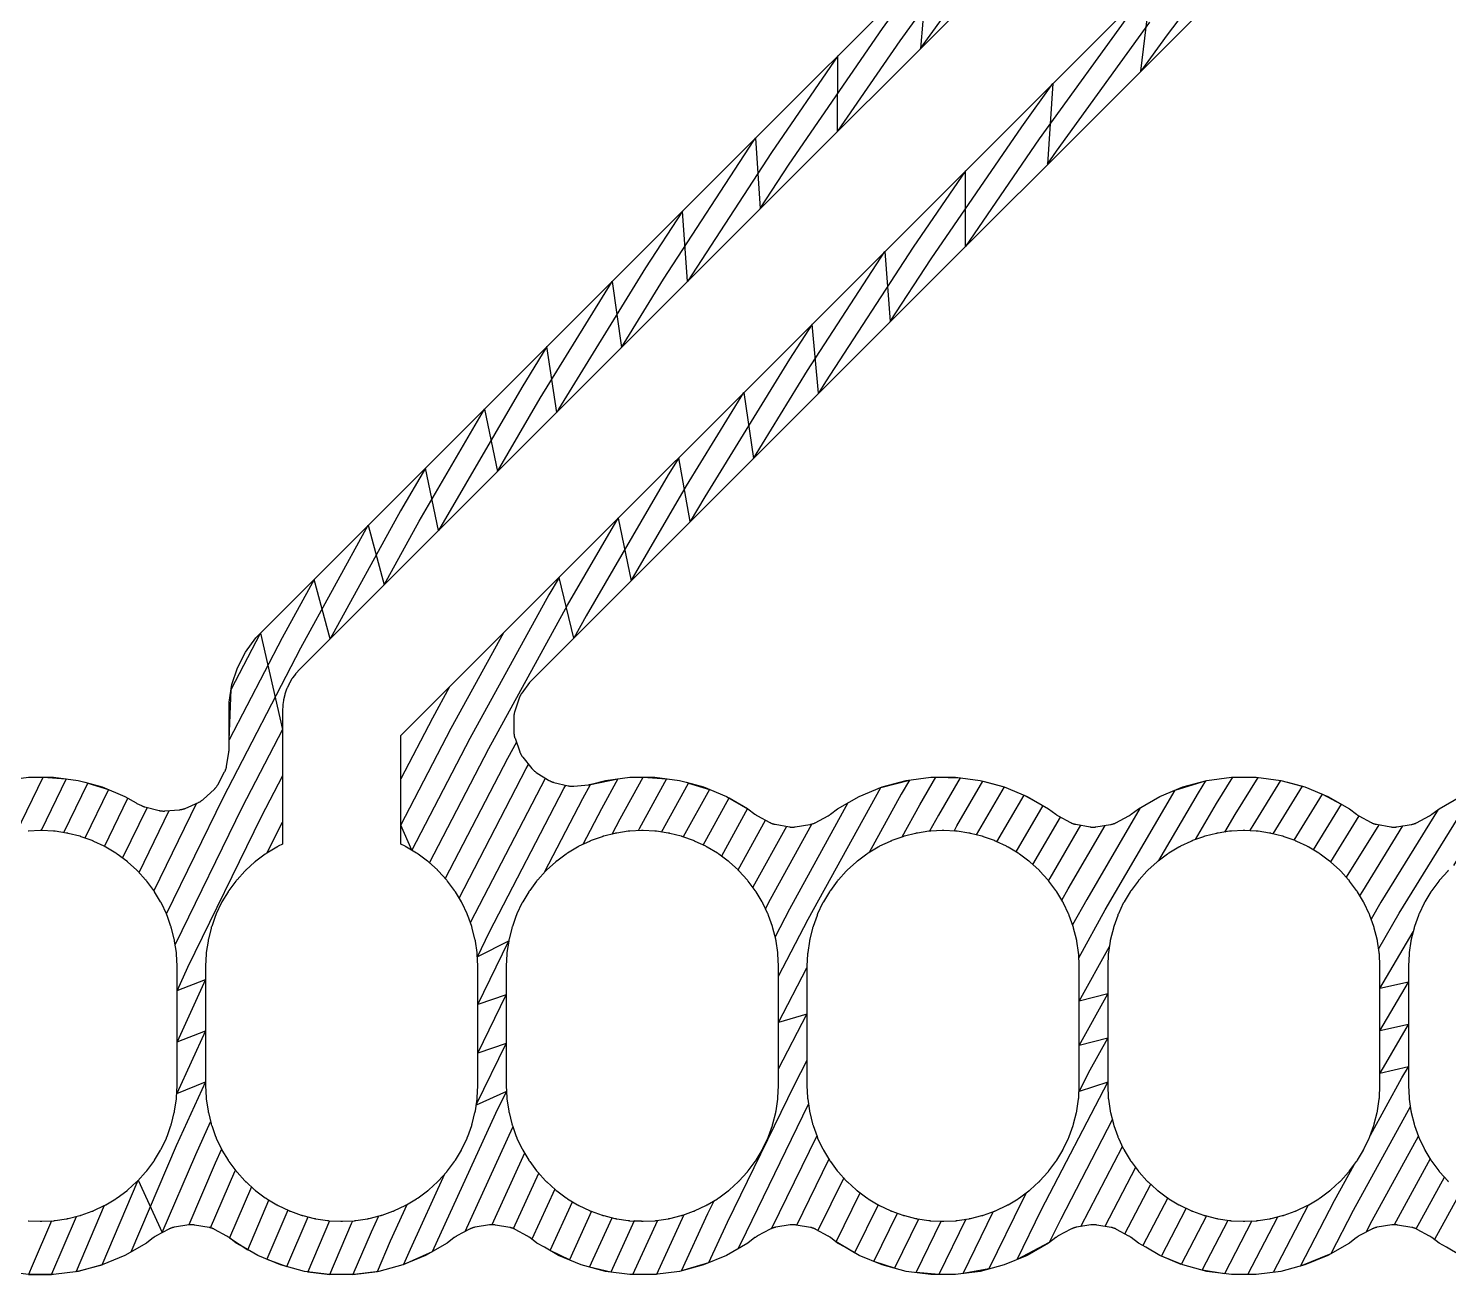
# Model space of a CAD drawing. Header units: metres. Extents: x 100 to 171, y -146 to -25.
# Drawn here: x 110.25 to 122.25, y -50.36 to -39.83 of the extents above; entities that cross this region are included whole.
import ezdxf

# ---------------------------------------------------------------- set-up
doc = ezdxf.new("R2010")
doc.units = ezdxf.units.M

msp = doc.modelspace()

# ---------------------------------------------------------------- linework, layer by layer
for points in [[(110.047, -46.187), (110.255, -46.159), (110.465, -46.159), (110.673, -46.187), (110.73, -46.202), (110.876, -46.241), (111.069, -46.321), (111.164, -46.376), (111.167, -46.378), (111.171, -46.38), (111.208, -46.398), (111.211, -46.4), (111.214, -46.402), (111.218, -46.403), (111.221, -46.404), (111.224, -46.406), (111.228, -46.407), (111.231, -46.408), (111.235, -46.409), (111.238, -46.41), (111.358, -46.44), (111.362, -46.441), (111.365, -46.442), (111.369, -46.443), (111.373, -46.443), (111.377, -46.444), (111.38, -46.444), (111.384, -46.444), (111.388, -46.445), (111.392, -46.445), (111.396, -46.445), (111.399, -46.445), (111.403, -46.445), (111.407, -46.444), (111.53, -46.434), (111.533, -46.434), (111.537, -46.433), (111.541, -46.433), (111.545, -46.432), (111.549, -46.431), (111.552, -46.43), (111.556, -46.43), (111.56, -46.428), (111.563, -46.427), (111.567, -46.426), (111.571, -46.425), (111.574, -46.423), (111.578, -46.422), (111.69, -46.372), (111.694, -46.371), (111.697, -46.369), (111.701, -46.368), (111.704, -46.366), (111.707, -46.364), (111.71, -46.362), (111.714, -46.36), (111.717, -46.357), (111.72, -46.355), (111.723, -46.353), (111.726, -46.351), (111.729, -46.348), (111.732, -46.345), (111.822, -46.262), (111.825, -46.259), (111.828, -46.257), (111.83, -46.254), (111.833, -46.251), (111.835, -46.248), (111.838, -46.245), (111.84, -46.242), (111.842, -46.239), (111.845, -46.236), (111.847, -46.233), (111.849, -46.23), (111.851, -46.226), (111.853, -46.223), (111.911, -46.115), (111.913, -46.111), (111.915, -46.108), (111.916, -46.105), (111.918, -46.101), (111.919, -46.098), (111.92, -46.094), (111.922, -46.09), (111.923, -46.087), (111.924, -46.083), (111.925, -46.079), (111.926, -46.076), (111.927, -46.072), (111.927, -46.068), (111.947, -45.947), (111.948, -45.943), (111.948, -45.94), (111.949, -45.936), (111.949, -45.933), (111.949, -45.929), (111.949, -45.926), (111.949, -45.922), (111.949, -45.525), (111.973, -45.377), (112.019, -45.235), (112.087, -45.102), (112.175, -44.981), (121.881, -35.275)], [(122.146, -35.646), (112.546, -45.246), (112.544, -45.249), (112.541, -45.252), (112.518, -45.277), (112.516, -45.28), (112.513, -45.283), (112.511, -45.286), (112.509, -45.288), (112.488, -45.316), (112.486, -45.319), (112.484, -45.322), (112.482, -45.325), (112.48, -45.328), (112.463, -45.358), (112.461, -45.361), (112.459, -45.364), (112.457, -45.367), (112.456, -45.371), (112.441, -45.402), (112.439, -45.405), (112.438, -45.409), (112.437, -45.412), (112.435, -45.415), (112.424, -45.448), (112.422, -45.451), (112.421, -45.455), (112.42, -45.458), (112.419, -45.462), (112.411, -45.495), (112.41, -45.499), (112.409, -45.502), (112.409, -45.506), (112.408, -45.51), (112.403, -45.544), (112.403, -45.547), (112.402, -45.551), (112.402, -45.555), (112.402, -45.558), (112.4, -45.593), (112.4, -45.596), (112.4, -45.6), (112.4, -46.726)], [(112.4, -46.726), (112.364, -46.742), (112.361, -46.744), (112.358, -46.746), (112.355, -46.748), (112.351, -46.749), (112.267, -46.8), (112.264, -46.802), (112.261, -46.804), (112.258, -46.806), (112.255, -46.808), (112.176, -46.867), (112.173, -46.869), (112.17, -46.871), (112.168, -46.873), (112.165, -46.876), (112.092, -46.942), (112.089, -46.944), (112.087, -46.947), (112.084, -46.949), (112.082, -46.952), (112.016, -47.025), (112.013, -47.028), (112.011, -47.03), (112.009, -47.033), (112.006, -47.036), (111.948, -47.115), (111.946, -47.118), (111.944, -47.121), (111.942, -47.124), (111.94, -47.127), (111.889, -47.211), (111.888, -47.215), (111.886, -47.218), (111.884, -47.221), (111.882, -47.224), (111.84, -47.313), (111.839, -47.317), (111.837, -47.32), (111.836, -47.323), (111.835, -47.327), (111.802, -47.419), (111.801, -47.423), (111.799, -47.426), (111.798, -47.43), (111.798, -47.433), (111.774, -47.528), (111.773, -47.532), (111.772, -47.536), (111.771, -47.539), (111.771, -47.543), (111.756, -47.64), (111.756, -47.644), (111.755, -47.647), (111.755, -47.651), (111.755, -47.655), (111.75, -47.753), (111.75, -47.756), (111.75, -47.76), (111.75, -48.76), (111.75, -48.764), (111.75, -48.767), (111.755, -48.865), (111.755, -48.869), (111.755, -48.873), (111.756, -48.876), (111.756, -48.88), (111.771, -48.977), (111.771, -48.981), (111.772, -48.984), (111.773, -48.988), (111.774, -48.992), (111.798, -49.087), (111.798, -49.09), (111.799, -49.094), (111.801, -49.097), (111.802, -49.101), (111.835, -49.193), (111.836, -49.197), (111.837, -49.2), (111.839, -49.203), (111.84, -49.207), (111.882, -49.296), (111.884, -49.299), (111.886, -49.302), (111.888, -49.305), (111.889, -49.309), (111.94, -49.393), (111.942, -49.396), (111.944, -49.399), (111.946, -49.402), (111.948, -49.405), (112.006, -49.484), (112.009, -49.487), (112.011, -49.49), (112.013, -49.492), (112.016, -49.495), (112.082, -49.568), (112.084, -49.571), (112.087, -49.573), (112.089, -49.576), (112.092, -49.578), (112.165, -49.644), (112.168, -49.647), (112.17, -49.649), (112.173, -49.651), (112.176, -49.653), (112.255, -49.712), (112.258, -49.714), (112.261, -49.716), (112.264, -49.718), (112.267, -49.72), (112.351, -49.771), (112.355, -49.772), (112.358, -49.774), (112.361, -49.776), (112.364, -49.778), (112.453, -49.819), (112.456, -49.821), (112.46, -49.822), (112.463, -49.824), (112.467, -49.825), (112.559, -49.858), (112.563, -49.859), (112.566, -49.86), (112.57, -49.862), (112.573, -49.862), (112.668, -49.886), (112.672, -49.887), (112.676, -49.888), (112.679, -49.889), (112.683, -49.889), (112.78, -49.904), (112.784, -49.904), (112.787, -49.904), (112.791, -49.905), (112.795, -49.905), (112.893, -49.91), (112.896, -49.91), (112.9, -49.91), (112.904, -49.91), (112.907, -49.91), (113.005, -49.905), (113.009, -49.905), (113.013, -49.904), (113.016, -49.904), (113.02, -49.904), (113.117, -49.889), (113.121, -49.889), (113.124, -49.888), (113.128, -49.887), (113.131, -49.886), (113.227, -49.862), (113.23, -49.862), (113.234, -49.86), (113.237, -49.859), (113.241, -49.858), (113.333, -49.825), (113.337, -49.824), (113.34, -49.822), (113.343, -49.821), (113.347, -49.819), (113.435, -49.778), (113.439, -49.776), (113.442, -49.774), (113.445, -49.772), (113.448, -49.771), (113.533, -49.72), (113.536, -49.718), (113.539, -49.716), (113.542, -49.714), (113.545, -49.712), (113.624, -49.653), (113.627, -49.651), (113.63, -49.649), (113.632, -49.647), (113.635, -49.644), (113.708, -49.578), (113.71, -49.576), (113.713, -49.573), (113.716, -49.571), (113.718, -49.568), (113.784, -49.495), (113.787, -49.492), (113.789, -49.49), (113.791, -49.487), (113.793, -49.484), (113.852, -49.405), (113.854, -49.402), (113.856, -49.399), (113.858, -49.396), (113.86, -49.393), (113.911, -49.309), (113.912, -49.305), (113.914, -49.302), (113.916, -49.299), (113.917, -49.296), (113.959, -49.207), (113.961, -49.203), (113.962, -49.2), (113.964, -49.197), (113.965, -49.193), (113.998, -49.101), (113.999, -49.097), (114, -49.094), (114.001, -49.09), (114.002, -49.087), (114.026, -48.992), (114.027, -48.988), (114.028, -48.984), (114.029, -48.981), (114.029, -48.977), (114.044, -48.88), (114.044, -48.876), (114.044, -48.873), (114.045, -48.869), (114.045, -48.865), (114.05, -48.767), (114.05, -48.764), (114.05, -48.76), (114.05, -47.76), (114.05, -47.756), (114.05, -47.753), (114.045, -47.655), (114.045, -47.651), (114.044, -47.647), (114.044, -47.644), (114.044, -47.64), (114.029, -47.543), (114.029, -47.539), (114.028, -47.536), (114.027, -47.532), (114.026, -47.528), (114.002, -47.433), (114.001, -47.43), (114, -47.426), (113.999, -47.423), (113.998, -47.419), (113.965, -47.327), (113.964, -47.323), (113.962, -47.32), (113.961, -47.317), (113.959, -47.313), (113.917, -47.224), (113.916, -47.221), (113.914, -47.218), (113.912, -47.215), (113.911, -47.211), (113.86, -47.127), (113.858, -47.124), (113.856, -47.121), (113.854, -47.118), (113.852, -47.115), (113.793, -47.036), (113.791, -47.033), (113.789, -47.03), (113.787, -47.028), (113.784, -47.025), (113.718, -46.952), (113.716, -46.949), (113.713, -46.947), (113.71, -46.944), (113.708, -46.942), (113.635, -46.876), (113.632, -46.873), (113.63, -46.871), (113.627, -46.869), (113.624, -46.867), (113.545, -46.808), (113.542, -46.806), (113.539, -46.804), (113.536, -46.802), (113.533, -46.8), (113.448, -46.749), (113.445, -46.748), (113.442, -46.746), (113.439, -46.744), (113.435, -46.742), (113.4, -46.726), (113.4, -45.807), (122.707, -36.5)], [(122.74, -37.104), (114.502, -45.342), (114.5, -45.345), (114.497, -45.348), (114.494, -45.35), (114.492, -45.353), (114.49, -45.356), (114.487, -45.359), (114.421, -45.45), (114.418, -45.453), (114.416, -45.456), (114.414, -45.459), (114.412, -45.462), (114.411, -45.466), (114.409, -45.469), (114.407, -45.472), (114.406, -45.475), (114.404, -45.479), (114.403, -45.482), (114.401, -45.485), (114.4, -45.489), (114.399, -45.492), (114.36, -45.609), (114.359, -45.613), (114.358, -45.617), (114.357, -45.62), (114.356, -45.624), (114.356, -45.628), (114.355, -45.632), (114.354, -45.635), (114.354, -45.639), (114.354, -45.643), (114.353, -45.647), (114.353, -45.651), (114.353, -45.654), (114.353, -45.658), (114.355, -45.781), (114.355, -45.785), (114.355, -45.789), (114.355, -45.793), (114.356, -45.796), (114.356, -45.8), (114.357, -45.804), (114.357, -45.808), (114.358, -45.812), (114.359, -45.815), (114.36, -45.819), (114.361, -45.823), (114.362, -45.826), (114.364, -45.83), (114.405, -45.946), (114.406, -45.949), (114.408, -45.953), (114.409, -45.956), (114.411, -45.96), (114.413, -45.963), (114.414, -45.967), (114.416, -45.97), (114.418, -45.973), (114.42, -45.976), (114.422, -45.98), (114.425, -45.983), (114.427, -45.986), (114.429, -45.989), (114.506, -46.085), (114.509, -46.088), (114.511, -46.091), (114.514, -46.094), (114.516, -46.096), (114.519, -46.099), (114.522, -46.102), (114.525, -46.104), (114.527, -46.107), (114.53, -46.109), (114.533, -46.111), (114.537, -46.114), (114.54, -46.116), (114.543, -46.118), (114.647, -46.184), (114.65, -46.186), (114.653, -46.188), (114.657, -46.19), (114.66, -46.191), (114.664, -46.193), (114.667, -46.195), (114.671, -46.196), (114.674, -46.197), (114.678, -46.199), (114.681, -46.2), (114.685, -46.201), (114.689, -46.202), (114.692, -46.203), (114.812, -46.232), (114.816, -46.232), (114.82, -46.233), (114.823, -46.234), (114.827, -46.234), (114.831, -46.235), (114.835, -46.235), (114.839, -46.235), (114.842, -46.236), (114.846, -46.236), (114.85, -46.236), (114.854, -46.236), (114.858, -46.235), (114.861, -46.235), (114.984, -46.223), (114.987, -46.223), (114.991, -46.222), (114.994, -46.222), (114.998, -46.221), (115.001, -46.22), (115.005, -46.22), (115.008, -46.219), (115.127, -46.187), (115.335, -46.159), (115.545, -46.159), (115.753, -46.187), (115.81, -46.202), (115.956, -46.241), (116.149, -46.321), (116.331, -46.426), (116.391, -46.472), (116.394, -46.475), (116.397, -46.477), (116.401, -46.479), (116.404, -46.481), (116.407, -46.483), (116.411, -46.485), (116.515, -46.541), (116.518, -46.543), (116.521, -46.545), (116.525, -46.546), (116.528, -46.548), (116.532, -46.549), (116.535, -46.551), (116.539, -46.552), (116.542, -46.553), (116.546, -46.554), (116.549, -46.555), (116.553, -46.556), (116.557, -46.557), (116.56, -46.557), (116.682, -46.578), (116.685, -46.579), (116.689, -46.58), (116.693, -46.58), (116.697, -46.58), (116.701, -46.58), (116.704, -46.581), (116.708, -46.581), (116.712, -46.581), (116.716, -46.58), (116.72, -46.58), (116.723, -46.58), (116.727, -46.579), (116.731, -46.579), (116.853, -46.559), (116.856, -46.559), (116.86, -46.558), (116.864, -46.557), (116.868, -46.556), (116.871, -46.555), (116.875, -46.554), (116.878, -46.553), (116.882, -46.551), (116.886, -46.55), (116.889, -46.549), (116.893, -46.547), (116.896, -46.545), (116.899, -46.544), (117.008, -46.486), (117.011, -46.484), (117.014, -46.482), (117.017, -46.48), (117.02, -46.479), (117.023, -46.477), (117.026, -46.474), (117.029, -46.472), (117.089, -46.426), (117.271, -46.321), (117.464, -46.241), (117.667, -46.187), (117.875, -46.159), (118.085, -46.159), (118.293, -46.187), (118.35, -46.202), (118.496, -46.241), (118.689, -46.321), (118.871, -46.426), (118.931, -46.472), (118.934, -46.475), (118.937, -46.477), (118.941, -46.479), (118.944, -46.481), (118.947, -46.483), (118.951, -46.485), (119.055, -46.541), (119.058, -46.543), (119.061, -46.545), (119.065, -46.546), (119.068, -46.548), (119.072, -46.549), (119.075, -46.551), (119.079, -46.552), (119.082, -46.553), (119.086, -46.554), (119.089, -46.555), (119.093, -46.556), (119.097, -46.557), (119.1, -46.557), (119.222, -46.578), (119.225, -46.579), (119.229, -46.58), (119.233, -46.58), (119.237, -46.58), (119.241, -46.58), (119.244, -46.581), (119.248, -46.581), (119.252, -46.581), (119.256, -46.58), (119.26, -46.58), (119.263, -46.58), (119.267, -46.579), (119.271, -46.579), (119.393, -46.559), (119.396, -46.559), (119.4, -46.558), (119.404, -46.557), (119.408, -46.556), (119.411, -46.555), (119.415, -46.554), (119.418, -46.553), (119.422, -46.551), (119.426, -46.55), (119.429, -46.549), (119.433, -46.547), (119.436, -46.545), (119.439, -46.544), (119.548, -46.486), (119.551, -46.484), (119.554, -46.482), (119.557, -46.48), (119.56, -46.479), (119.563, -46.477), (119.566, -46.474), (119.569, -46.472), (119.629, -46.426), (119.811, -46.321), (120.004, -46.241), (120.207, -46.187), (120.415, -46.159), (120.625, -46.159), (120.833, -46.187), (120.89, -46.202), (121.036, -46.241), (121.229, -46.321), (121.411, -46.426), (121.471, -46.472), (121.474, -46.475), (121.477, -46.477), (121.481, -46.479), (121.484, -46.481), (121.487, -46.483), (121.491, -46.485), (121.595, -46.541), (121.598, -46.543), (121.601, -46.545), (121.605, -46.546), (121.608, -46.548), (121.612, -46.549), (121.615, -46.551), (121.619, -46.552), (121.622, -46.553), (121.626, -46.554), (121.629, -46.555), (121.633, -46.556), (121.637, -46.557), (121.64, -46.557), (121.762, -46.578), (121.765, -46.579), (121.769, -46.58), (121.773, -46.58), (121.777, -46.58), (121.781, -46.58), (121.784, -46.581), (121.788, -46.581), (121.792, -46.581), (121.796, -46.58), (121.8, -46.58), (121.803, -46.58), (121.807, -46.579), (121.811, -46.579), (121.933, -46.559), (121.936, -46.559), (121.94, -46.558), (121.944, -46.557), (121.948, -46.556), (121.951, -46.555), (121.955, -46.554), (121.958, -46.553), (121.962, -46.551), (121.966, -46.55), (121.969, -46.549), (121.973, -46.547), (121.976, -46.545), (121.979, -46.544), (122.088, -46.486), (122.091, -46.484), (122.094, -46.482), (122.097, -46.48), (122.1, -46.479), (122.103, -46.477), (122.106, -46.474), (122.109, -46.472), (122.169, -46.426), (122.351, -46.321)], [(118.425, -38.817), (117.614, -39.939), (117.089, -40.703), (117.091, -40.065), (116.531, -40.881), (115.822, -41.971), (115.779, -41.377), (115.467, -41.857), (114.731, -43.051), (114.716, -43.077), (114.634, -42.522), (114.422, -42.866), (113.717, -44.076), (113.608, -43.548), (113.398, -43.908), (112.802, -44.99), (112.668, -44.488), (112.396, -44.982), (111.949, -45.842), (111.966, -45.419), (112.214, -44.942), (112.4, -45.756), (112.059, -46.413), (111.493, -47.572)], [(120.683, -38.822), (119.871, -39.889), (119.65, -40.194), (119.736, -39.471)], [(111.419, -47.313), (111.898, -46.332), (112.554, -45.067), (113.125, -44.031), (113.259, -44.533), (113.555, -43.997), (114.107, -43.049), (114.216, -43.576), (114.576, -42.958), (115.185, -41.971), (115.264, -42.529), (115.619, -41.953), (116.381, -40.781), (116.395, -40.761), (116.436, -41.356), (116.681, -40.981), (117.467, -39.835), (117.847, -39.308), (117.789, -40.003), (118.57, -38.924)], [(119.582, -39.674), (118.791, -40.768), (118.168, -41.676), (118.169, -41.038), (117.728, -41.681), (116.987, -42.82), (116.928, -42.916), (116.875, -42.332), (116.683, -42.627), (115.966, -43.791), (115.844, -44), (115.747, -43.46), (115.657, -43.606), (114.964, -44.795), (114.86, -44.984), (114.737, -44.471), (114.651, -44.618), (113.983, -45.831), (113.493, -46.776), (113.4, -46.564), (113.824, -45.746), (114.269, -44.938), (113.812, -45.395), (113.666, -45.661), (113.4, -46.173)], [(113.641, -46.881), (114.142, -45.916), (114.808, -44.706), (115.236, -43.971), (115.345, -44.499), (115.812, -43.699), (116.298, -42.91), (116.377, -43.467), (116.835, -42.723), (117.489, -41.718), (117.533, -42.311), (117.878, -41.781), (118.644, -40.665), (118.907, -40.3), (118.863, -40.981), (118.938, -40.872), (119.726, -39.782)], [(114.376, -45.864), (114.301, -46.001), (113.775, -47.014)], [(113.892, -47.18), (114.459, -46.086), (114.479, -46.051)], [(110.151, -46.63), (110.38, -46.159), (110.574, -46.174), (110.361, -46.61)], [(112.4, -46.147), (112.22, -46.494), (111.599, -47.766), (111.51, -47.96), (111.75, -47.869), (111.51, -48.393), (111.75, -48.301), (111.507, -48.832), (111.75, -48.733), (111.503, -49.272), (111.118, -50.17)], [(114.62, -46.167), (114.618, -46.17), (113.988, -47.384), (113.987, -47.387)], [(114.613, -46.962), (114.936, -46.34), (115.002, -46.22), (115.233, -46.173), (115.094, -46.425), (114.938, -46.727)], [(115.186, -46.639), (115.253, -46.51), (115.446, -46.159), (115.644, -46.173), (115.412, -46.595), (115.403, -46.612)], [(117.634, -46.664), (117.783, -46.392), (117.919, -46.159), (118.124, -46.165), (117.94, -46.481), (117.866, -46.616)], [(120.112, -46.686), (120.289, -46.382), (120.426, -46.159), (120.637, -46.161), (120.443, -46.475), (120.357, -46.623)], [(110.553, -46.627), (110.757, -46.209), (110.93, -46.264), (110.731, -46.673)], [(113.769, -49.512), (113.478, -50.148), (113.423, -50.276), (113.668, -50.165), (114.202, -48.998), (114.292, -48.813), (114.036, -48.928), (114.04, -48.921), (114.29, -48.408), (114.05, -48.489), (114.29, -47.997), (114.05, -48.079), (114.31, -47.546), (114.31, -47.545), (114.046, -47.676), (114.149, -47.465), (114.777, -46.255), (114.793, -46.227)], [(115.602, -46.623), (115.83, -46.208), (116.006, -46.262), (115.785, -46.663)], [(116.59, -47.841), (116.841, -47.358), (117.453, -46.246), (117.697, -46.183), (117.627, -46.303), (117.356, -46.794)], [(118.072, -46.614), (118.097, -46.57), (118.316, -46.193), (118.496, -46.241), (118.26, -46.646)], [(119.126, -47.685), (119.349, -47.279), (119.939, -46.268), (120.196, -46.19), (120.135, -46.29), (119.8, -46.864)], [(120.571, -46.612), (120.598, -46.567), (120.832, -46.187), (121.014, -46.235), (120.766, -46.637)], [(121.659, -47.607), (121.833, -47.308), (122.462, -46.287), (122.472, -46.271), (122.74, -46.189), (122.614, -46.383), (122.292, -46.906)], [(110.897, -46.743), (111.095, -46.336)], [(111.257, -46.415), (111.049, -46.841)], [(111.675, -46.379), (111.314, -47.118)], [(115.953, -46.732), (116.172, -46.334), (116.327, -46.424), (116.107, -46.825)], [(117.176, -46.376), (116.682, -47.273), (116.561, -47.507)], [(118.435, -46.704), (118.664, -46.311), (118.822, -46.398), (118.594, -46.789)], [(119.643, -46.418), (119.193, -47.191), (119.074, -47.407)], [(120.944, -46.692), (121.184, -46.303), (121.343, -46.387), (121.106, -46.772)], [(111.189, -46.964), (111.444, -46.441)], [(112.272, -46.797), (112.381, -46.575), (112.4, -46.538)], [(116.248, -46.942), (116.479, -46.522)], [(118.739, -46.897), (118.972, -46.497)], [(121.254, -46.875), (121.493, -46.486)], [(122.16, -46.433), (121.678, -47.215), (121.596, -47.357)], [(110.353, -49.91), (110.356, -49.91), (110.36, -49.91), (110.364, -49.91), (110.367, -49.91), (110.465, -49.905), (110.469, -49.905), (110.473, -49.904), (110.476, -49.904), (110.48, -49.904), (110.577, -49.889), (110.581, -49.889), (110.584, -49.888), (110.588, -49.887), (110.591, -49.886), (110.687, -49.862), (110.69, -49.862), (110.694, -49.86), (110.697, -49.859), (110.701, -49.858), (110.793, -49.825), (110.797, -49.824), (110.8, -49.822), (110.803, -49.821), (110.807, -49.819), (110.895, -49.778), (110.899, -49.776), (110.902, -49.774), (110.905, -49.772), (110.908, -49.771), (110.993, -49.72), (110.996, -49.718), (110.999, -49.716), (111.002, -49.714), (111.005, -49.712), (111.084, -49.653), (111.087, -49.651), (111.09, -49.649), (111.092, -49.647), (111.095, -49.644), (111.168, -49.578), (111.17, -49.576), (111.173, -49.573), (111.176, -49.571), (111.178, -49.568), (111.244, -49.495), (111.247, -49.492), (111.249, -49.49), (111.251, -49.487), (111.253, -49.484), (111.312, -49.405), (111.314, -49.402), (111.316, -49.399), (111.318, -49.396), (111.32, -49.393), (111.371, -49.309), (111.372, -49.305), (111.374, -49.302), (111.376, -49.299), (111.377, -49.296), (111.419, -49.207), (111.421, -49.203), (111.422, -49.2), (111.424, -49.197), (111.425, -49.193), (111.458, -49.101), (111.459, -49.097), (111.46, -49.094), (111.461, -49.09), (111.462, -49.087), (111.486, -48.992), (111.487, -48.988), (111.488, -48.984), (111.489, -48.981), (111.489, -48.977), (111.504, -48.88), (111.504, -48.876), (111.504, -48.873), (111.505, -48.869), (111.505, -48.865), (111.51, -48.767), (111.51, -48.764), (111.51, -48.76), (111.51, -47.76), (111.51, -47.756), (111.51, -47.753), (111.505, -47.655), (111.505, -47.651), (111.504, -47.647), (111.504, -47.644), (111.504, -47.64), (111.489, -47.543), (111.489, -47.539), (111.488, -47.536), (111.487, -47.532), (111.486, -47.528), (111.462, -47.433), (111.461, -47.43), (111.46, -47.426), (111.459, -47.423), (111.458, -47.419), (111.425, -47.327), (111.424, -47.323), (111.422, -47.32), (111.421, -47.317), (111.419, -47.313), (111.377, -47.224), (111.376, -47.221), (111.374, -47.218), (111.372, -47.215), (111.371, -47.211), (111.32, -47.127), (111.318, -47.124), (111.316, -47.121), (111.314, -47.118), (111.312, -47.115), (111.253, -47.036), (111.251, -47.033), (111.249, -47.03), (111.247, -47.028), (111.244, -47.025), (111.178, -46.952), (111.176, -46.949), (111.173, -46.947), (111.17, -46.944), (111.168, -46.942), (111.095, -46.876), (111.092, -46.873), (111.09, -46.871), (111.087, -46.869), (111.084, -46.867), (111.005, -46.808), (111.002, -46.806), (110.999, -46.804), (110.996, -46.802), (110.993, -46.8), (110.908, -46.749), (110.905, -46.748), (110.902, -46.746), (110.899, -46.744), (110.895, -46.742), (110.807, -46.701), (110.803, -46.699), (110.8, -46.698), (110.797, -46.696), (110.793, -46.695), (110.701, -46.662), (110.697, -46.661), (110.694, -46.66), (110.69, -46.658), (110.687, -46.658), (110.591, -46.634), (110.588, -46.633), (110.584, -46.632), (110.581, -46.631), (110.577, -46.631), (110.48, -46.616), (110.476, -46.616), (110.473, -46.616), (110.469, -46.615), (110.465, -46.615), (110.367, -46.61), (110.364, -46.61), (110.36, -46.61), (110.356, -46.61), (110.353, -46.61), (110.255, -46.615), (110.251, -46.615)], [(115.433, -49.91), (115.436, -49.91), (115.44, -49.91), (115.444, -49.91), (115.447, -49.91), (115.545, -49.905), (115.549, -49.905), (115.553, -49.904), (115.556, -49.904), (115.56, -49.904), (115.657, -49.889), (115.661, -49.889), (115.664, -49.888), (115.668, -49.887), (115.671, -49.886), (115.767, -49.862), (115.77, -49.862), (115.774, -49.86), (115.777, -49.859), (115.781, -49.858), (115.873, -49.825), (115.877, -49.824), (115.88, -49.822), (115.883, -49.821), (115.887, -49.819), (115.975, -49.778), (115.979, -49.776), (115.982, -49.774), (115.985, -49.772), (115.988, -49.771), (116.073, -49.72), (116.076, -49.718), (116.079, -49.716), (116.082, -49.714), (116.085, -49.712), (116.164, -49.653), (116.167, -49.651), (116.17, -49.649), (116.172, -49.647), (116.175, -49.644), (116.248, -49.578), (116.25, -49.576), (116.253, -49.573), (116.256, -49.571), (116.258, -49.568), (116.324, -49.495), (116.327, -49.492), (116.329, -49.49), (116.331, -49.487), (116.333, -49.484), (116.392, -49.405), (116.394, -49.402), (116.396, -49.399), (116.398, -49.396), (116.4, -49.393), (116.451, -49.309), (116.452, -49.305), (116.454, -49.302), (116.456, -49.299), (116.457, -49.296), (116.499, -49.207), (116.501, -49.203), (116.502, -49.2), (116.504, -49.197), (116.505, -49.193), (116.538, -49.101), (116.539, -49.097), (116.54, -49.094), (116.541, -49.09), (116.542, -49.087), (116.566, -48.992), (116.567, -48.988), (116.568, -48.984), (116.569, -48.981), (116.569, -48.977), (116.584, -48.88), (116.584, -48.876), (116.584, -48.873), (116.585, -48.869), (116.585, -48.865), (116.59, -48.767), (116.59, -48.764), (116.59, -48.76), (116.59, -47.76), (116.59, -47.756), (116.59, -47.753), (116.585, -47.655), (116.585, -47.651), (116.584, -47.647), (116.584, -47.644), (116.584, -47.64), (116.569, -47.543), (116.569, -47.539), (116.568, -47.536), (116.567, -47.532), (116.566, -47.528), (116.542, -47.433), (116.541, -47.43), (116.54, -47.426), (116.539, -47.423), (116.538, -47.419), (116.505, -47.327), (116.504, -47.323), (116.502, -47.32), (116.501, -47.317), (116.499, -47.313), (116.457, -47.224), (116.456, -47.221), (116.454, -47.218), (116.452, -47.215), (116.451, -47.211), (116.4, -47.127), (116.398, -47.124), (116.396, -47.121), (116.394, -47.118), (116.392, -47.115), (116.333, -47.036), (116.331, -47.033), (116.329, -47.03), (116.327, -47.028), (116.324, -47.025), (116.258, -46.952), (116.256, -46.949), (116.253, -46.947), (116.25, -46.944), (116.248, -46.942), (116.175, -46.876), (116.172, -46.873), (116.17, -46.871), (116.167, -46.869), (116.164, -46.867), (116.085, -46.808), (116.082, -46.806), (116.079, -46.804), (116.076, -46.802), (116.073, -46.8), (115.988, -46.749), (115.985, -46.748), (115.982, -46.746), (115.979, -46.744), (115.975, -46.742), (115.887, -46.701), (115.883, -46.699), (115.88, -46.698), (115.877, -46.696), (115.873, -46.695), (115.781, -46.662), (115.777, -46.661), (115.774, -46.66), (115.77, -46.658), (115.767, -46.658), (115.671, -46.634), (115.668, -46.633), (115.664, -46.632), (115.661, -46.631), (115.657, -46.631), (115.56, -46.616), (115.556, -46.616), (115.553, -46.616), (115.549, -46.615), (115.545, -46.615), (115.447, -46.61), (115.444, -46.61), (115.44, -46.61), (115.436, -46.61), (115.433, -46.61), (115.335, -46.615), (115.331, -46.615), (115.327, -46.616), (115.324, -46.616), (115.32, -46.616), (115.223, -46.631), (115.219, -46.631), (115.216, -46.632), (115.212, -46.633), (115.208, -46.634), (115.113, -46.658), (115.11, -46.658), (115.106, -46.66), (115.103, -46.661), (115.099, -46.662), (115.007, -46.695), (115.003, -46.696), (115, -46.698), (114.996, -46.699), (114.993, -46.701), (114.904, -46.742), (114.901, -46.744), (114.898, -46.746), (114.895, -46.748), (114.891, -46.749), (114.807, -46.8), (114.804, -46.802), (114.801, -46.804), (114.798, -46.806), (114.795, -46.808), (114.716, -46.867), (114.713, -46.869), (114.71, -46.871), (114.708, -46.873), (114.705, -46.876), (114.632, -46.942), (114.629, -46.944), (114.627, -46.947), (114.624, -46.949), (114.622, -46.952), (114.556, -47.025), (114.553, -47.028), (114.551, -47.03), (114.549, -47.033), (114.546, -47.036), (114.488, -47.115), (114.486, -47.118), (114.484, -47.121), (114.482, -47.124), (114.48, -47.127), (114.429, -47.211), (114.428, -47.215), (114.426, -47.218), (114.424, -47.221), (114.422, -47.224), (114.38, -47.313), (114.379, -47.317), (114.377, -47.32), (114.376, -47.323), (114.375, -47.327), (114.342, -47.419), (114.341, -47.423), (114.339, -47.426), (114.338, -47.43), (114.338, -47.433), (114.314, -47.528), (114.313, -47.532), (114.312, -47.536), (114.311, -47.539), (114.311, -47.543), (114.296, -47.64), (114.296, -47.644), (114.295, -47.647), (114.295, -47.651), (114.295, -47.655), (114.29, -47.753), (114.29, -47.756), (114.29, -47.76), (114.29, -48.76), (114.29, -48.764), (114.29, -48.767), (114.295, -48.865), (114.295, -48.869), (114.295, -48.873), (114.296, -48.876), (114.296, -48.88), (114.311, -48.977), (114.311, -48.981), (114.312, -48.984), (114.313, -48.988), (114.314, -48.992), (114.338, -49.087), (114.338, -49.09), (114.339, -49.094), (114.341, -49.097), (114.342, -49.101), (114.375, -49.193), (114.376, -49.197), (114.377, -49.2), (114.379, -49.203), (114.38, -49.207), (114.422, -49.296), (114.424, -49.299), (114.426, -49.302), (114.428, -49.305), (114.429, -49.309), (114.48, -49.393), (114.482, -49.396), (114.484, -49.399), (114.486, -49.402), (114.488, -49.405), (114.546, -49.484), (114.549, -49.487), (114.551, -49.49), (114.553, -49.492), (114.556, -49.495), (114.622, -49.568), (114.624, -49.571), (114.627, -49.573), (114.629, -49.576), (114.632, -49.578), (114.705, -49.644), (114.708, -49.647), (114.71, -49.649), (114.713, -49.651), (114.716, -49.653), (114.795, -49.712), (114.798, -49.714), (114.801, -49.716), (114.804, -49.718), (114.807, -49.72), (114.891, -49.771), (114.895, -49.772), (114.898, -49.774), (114.901, -49.776), (114.904, -49.778), (114.993, -49.819), (114.996, -49.821), (115, -49.822), (115.003, -49.824), (115.007, -49.825), (115.099, -49.858), (115.103, -49.859), (115.106, -49.86), (115.11, -49.862), (115.113, -49.862), (115.208, -49.886), (115.212, -49.887), (115.216, -49.888), (115.219, -49.889), (115.223, -49.889), (115.32, -49.904), (115.324, -49.904), (115.327, -49.904), (115.331, -49.905), (115.335, -49.905), (115.433, -49.91), (115.37, -49.907), (115.172, -50.339), (114.993, -50.297), (115.184, -49.88)], [(116.656, -46.574), (116.373, -47.089)], [(116.48, -47.272), (116.523, -47.189), (116.872, -46.555)], [(118.171, -49.893), (117.943, -50.361), (117.751, -50.344), (117.963, -49.909), (117.973, -49.91), (117.976, -49.91), (117.98, -49.91), (117.984, -49.91), (117.987, -49.91), (118.085, -49.905), (118.089, -49.905), (118.093, -49.904), (118.096, -49.904), (118.1, -49.904), (118.197, -49.889), (118.201, -49.889), (118.204, -49.888), (118.208, -49.887), (118.211, -49.886), (118.307, -49.862), (118.31, -49.862), (118.314, -49.86), (118.317, -49.859), (118.321, -49.858), (118.413, -49.825), (118.417, -49.824), (118.42, -49.822), (118.423, -49.821), (118.427, -49.819), (118.515, -49.778), (118.519, -49.776), (118.522, -49.774), (118.525, -49.772), (118.528, -49.771), (118.613, -49.72), (118.616, -49.718), (118.619, -49.716), (118.622, -49.714), (118.625, -49.712), (118.704, -49.653), (118.707, -49.651), (118.71, -49.649), (118.712, -49.647), (118.715, -49.644), (118.788, -49.578), (118.79, -49.576), (118.793, -49.573), (118.796, -49.571), (118.798, -49.568), (118.864, -49.495), (118.867, -49.492), (118.869, -49.49), (118.871, -49.487), (118.873, -49.484), (118.932, -49.405), (118.934, -49.402), (118.936, -49.399), (118.938, -49.396), (118.94, -49.393), (118.991, -49.309), (118.992, -49.305), (118.994, -49.302), (118.996, -49.299), (118.997, -49.296), (119.039, -49.207), (119.041, -49.203), (119.042, -49.2), (119.044, -49.197), (119.045, -49.193), (119.078, -49.101), (119.079, -49.097), (119.08, -49.094), (119.081, -49.09), (119.082, -49.087), (119.106, -48.992), (119.107, -48.988), (119.108, -48.984), (119.109, -48.981), (119.109, -48.977), (119.124, -48.88), (119.124, -48.876), (119.124, -48.873), (119.125, -48.869), (119.125, -48.865), (119.13, -48.767), (119.13, -48.764), (119.13, -48.76), (119.13, -47.76), (119.13, -47.756), (119.13, -47.753), (119.125, -47.655), (119.125, -47.651), (119.124, -47.647), (119.124, -47.644), (119.124, -47.64), (119.109, -47.543), (119.109, -47.539), (119.108, -47.536), (119.107, -47.532), (119.106, -47.528), (119.082, -47.433), (119.081, -47.43), (119.08, -47.426), (119.079, -47.423), (119.078, -47.419), (119.045, -47.327), (119.044, -47.323), (119.042, -47.32), (119.041, -47.317), (119.039, -47.313), (118.997, -47.224), (118.996, -47.221), (118.994, -47.218), (118.992, -47.215), (118.991, -47.211), (118.94, -47.127), (118.938, -47.124), (118.936, -47.121), (118.934, -47.118), (118.932, -47.115), (118.873, -47.036), (118.871, -47.033), (118.869, -47.03), (118.867, -47.028), (118.864, -47.025), (118.798, -46.952), (118.796, -46.949), (118.793, -46.947), (118.79, -46.944), (118.788, -46.942), (118.715, -46.876), (118.712, -46.873), (118.71, -46.871), (118.707, -46.869), (118.704, -46.867), (118.625, -46.808), (118.622, -46.806), (118.619, -46.804), (118.616, -46.802), (118.613, -46.8), (118.528, -46.749), (118.525, -46.748), (118.522, -46.746), (118.519, -46.744), (118.515, -46.742), (118.427, -46.701), (118.423, -46.699), (118.42, -46.698), (118.417, -46.696), (118.413, -46.695), (118.321, -46.662), (118.317, -46.661), (118.314, -46.66), (118.31, -46.658), (118.307, -46.658), (118.211, -46.634), (118.208, -46.633), (118.204, -46.632), (118.201, -46.631), (118.197, -46.631), (118.1, -46.616), (118.096, -46.616), (118.093, -46.616), (118.089, -46.615), (118.085, -46.615), (117.987, -46.61), (117.984, -46.61), (117.98, -46.61), (117.976, -46.61), (117.973, -46.61), (117.875, -46.615), (117.871, -46.615), (117.867, -46.616), (117.864, -46.616), (117.86, -46.616), (117.763, -46.631), (117.759, -46.631), (117.756, -46.632), (117.752, -46.633), (117.748, -46.634), (117.653, -46.658), (117.65, -46.658), (117.646, -46.66), (117.643, -46.661), (117.639, -46.662), (117.547, -46.695), (117.543, -46.696), (117.54, -46.698), (117.536, -46.699), (117.533, -46.701), (117.444, -46.742), (117.441, -46.744), (117.438, -46.746), (117.435, -46.748), (117.431, -46.749), (117.347, -46.8), (117.344, -46.802), (117.341, -46.804), (117.338, -46.806), (117.335, -46.808), (117.256, -46.867), (117.253, -46.869), (117.25, -46.871), (117.248, -46.873), (117.245, -46.876), (117.172, -46.942), (117.169, -46.944), (117.167, -46.947), (117.164, -46.949), (117.162, -46.952), (117.096, -47.025), (117.093, -47.028), (117.091, -47.03), (117.089, -47.033), (117.086, -47.036), (117.028, -47.115), (117.026, -47.118), (117.024, -47.121), (117.022, -47.124), (117.02, -47.127), (116.969, -47.211), (116.968, -47.215), (116.966, -47.218), (116.964, -47.221), (116.962, -47.224), (116.92, -47.313), (116.919, -47.317), (116.917, -47.32), (116.916, -47.323), (116.915, -47.327), (116.882, -47.419), (116.881, -47.423), (116.879, -47.426), (116.878, -47.43), (116.878, -47.433), (116.854, -47.528), (116.853, -47.532), (116.852, -47.536), (116.851, -47.539), (116.851, -47.543), (116.836, -47.64), (116.836, -47.644), (116.835, -47.647), (116.835, -47.651), (116.835, -47.655), (116.83, -47.753), (116.83, -47.756), (116.83, -47.76), (116.83, -48.76), (116.83, -48.764), (116.83, -48.767), (116.835, -48.865), (116.835, -48.869), (116.835, -48.873), (116.836, -48.876), (116.836, -48.88), (116.851, -48.977), (116.851, -48.981), (116.852, -48.984), (116.853, -48.988), (116.854, -48.992), (116.878, -49.087), (116.878, -49.09), (116.879, -49.094), (116.881, -49.097), (116.882, -49.101), (116.915, -49.193), (116.916, -49.197), (116.917, -49.2), (116.919, -49.203), (116.92, -49.207), (116.962, -49.296), (116.964, -49.299), (116.966, -49.302), (116.968, -49.305), (116.969, -49.309), (117.02, -49.393), (117.022, -49.396), (117.024, -49.399), (117.026, -49.402), (117.028, -49.405), (117.086, -49.484), (117.089, -49.487), (117.091, -49.49), (117.093, -49.492), (117.096, -49.495), (117.162, -49.568), (117.164, -49.571), (117.167, -49.573), (117.169, -49.576), (117.172, -49.578), (117.245, -49.644), (117.248, -49.647), (117.25, -49.649), (117.253, -49.651), (117.256, -49.653), (117.335, -49.712), (117.338, -49.714), (117.341, -49.716), (117.344, -49.718), (117.347, -49.72), (117.431, -49.771), (117.435, -49.772), (117.438, -49.774), (117.441, -49.776), (117.444, -49.778), (117.533, -49.819), (117.536, -49.821), (117.54, -49.822), (117.543, -49.824), (117.547, -49.825), (117.639, -49.858), (117.643, -49.859), (117.646, -49.86), (117.65, -49.862), (117.653, -49.862), (117.748, -49.886), (117.752, -49.887), (117.756, -49.888), (117.759, -49.889), (117.763, -49.889), (117.86, -49.904), (117.864, -49.904), (117.867, -49.904), (117.871, -49.905), (117.875, -49.905), (117.973, -49.91)], [(119.141, -46.564), (118.88, -47.013), (118.87, -47.031)], [(118.983, -47.199), (119.036, -47.102), (119.348, -46.566)], [(120.513, -49.91), (120.516, -49.91), (120.52, -49.91), (120.524, -49.91), (120.527, -49.91), (120.625, -49.905), (120.629, -49.905), (120.633, -49.904), (120.636, -49.904), (120.64, -49.904), (120.737, -49.889), (120.741, -49.889), (120.744, -49.888), (120.748, -49.887), (120.751, -49.886), (120.847, -49.862), (120.85, -49.862), (120.854, -49.86), (120.857, -49.859), (120.861, -49.858), (120.953, -49.825), (120.957, -49.824), (120.96, -49.822), (120.963, -49.821), (120.967, -49.819), (121.055, -49.778), (121.059, -49.776), (121.062, -49.774), (121.065, -49.772), (121.068, -49.771), (121.153, -49.72), (121.156, -49.718), (121.159, -49.716), (121.162, -49.714), (121.165, -49.712), (121.244, -49.653), (121.247, -49.651), (121.25, -49.649), (121.252, -49.647), (121.255, -49.644), (121.328, -49.578), (121.33, -49.576), (121.333, -49.573), (121.336, -49.571), (121.338, -49.568), (121.404, -49.495), (121.407, -49.492), (121.409, -49.49), (121.411, -49.487), (121.413, -49.484), (121.472, -49.405), (121.474, -49.402), (121.476, -49.399), (121.478, -49.396), (121.48, -49.393), (121.531, -49.309), (121.532, -49.305), (121.534, -49.302), (121.536, -49.299), (121.537, -49.296), (121.579, -49.207), (121.581, -49.203), (121.582, -49.2), (121.584, -49.197), (121.585, -49.193), (121.618, -49.101), (121.619, -49.097), (121.62, -49.094), (121.621, -49.09), (121.622, -49.087), (121.646, -48.992), (121.647, -48.988), (121.648, -48.984), (121.649, -48.981), (121.649, -48.977), (121.664, -48.88), (121.664, -48.876), (121.664, -48.873), (121.665, -48.869), (121.665, -48.865), (121.67, -48.767), (121.67, -48.764), (121.67, -48.76), (121.67, -47.76), (121.67, -47.756), (121.67, -47.753), (121.665, -47.655), (121.665, -47.651), (121.664, -47.647), (121.664, -47.644), (121.664, -47.64), (121.649, -47.543), (121.649, -47.539), (121.648, -47.536), (121.647, -47.532), (121.646, -47.528), (121.622, -47.433), (121.621, -47.43), (121.62, -47.426), (121.619, -47.423), (121.618, -47.419), (121.585, -47.327), (121.584, -47.323), (121.582, -47.32), (121.581, -47.317), (121.579, -47.313), (121.537, -47.224), (121.536, -47.221), (121.534, -47.218), (121.532, -47.215), (121.531, -47.211), (121.48, -47.127), (121.478, -47.124), (121.476, -47.121), (121.474, -47.118), (121.472, -47.115), (121.413, -47.036), (121.411, -47.033), (121.409, -47.03), (121.407, -47.028), (121.404, -47.025), (121.338, -46.952), (121.336, -46.949), (121.333, -46.947), (121.33, -46.944), (121.328, -46.942), (121.255, -46.876), (121.252, -46.873), (121.25, -46.871), (121.247, -46.869), (121.244, -46.867), (121.165, -46.808), (121.162, -46.806), (121.159, -46.804), (121.156, -46.802), (121.153, -46.8), (121.068, -46.749), (121.065, -46.748), (121.062, -46.746), (121.059, -46.744), (121.055, -46.742), (120.967, -46.701), (120.963, -46.699), (120.96, -46.698), (120.957, -46.696), (120.953, -46.695), (120.861, -46.662), (120.857, -46.661), (120.854, -46.66), (120.85, -46.658), (120.847, -46.658), (120.751, -46.634), (120.748, -46.633), (120.744, -46.632), (120.741, -46.631), (120.737, -46.631), (120.64, -46.616), (120.636, -46.616), (120.633, -46.616), (120.629, -46.615), (120.625, -46.615), (120.527, -46.61), (120.524, -46.61), (120.52, -46.61), (120.516, -46.61), (120.513, -46.61), (120.415, -46.615), (120.411, -46.615), (120.407, -46.616), (120.404, -46.616), (120.4, -46.616), (120.303, -46.631), (120.299, -46.631), (120.296, -46.632), (120.292, -46.633), (120.288, -46.634), (120.193, -46.658), (120.19, -46.658), (120.186, -46.66), (120.183, -46.661), (120.179, -46.662), (120.087, -46.695), (120.083, -46.696), (120.08, -46.698), (120.076, -46.699), (120.073, -46.701), (119.984, -46.742), (119.981, -46.744), (119.978, -46.746), (119.975, -46.748), (119.971, -46.749), (119.887, -46.8), (119.884, -46.802), (119.881, -46.804), (119.878, -46.806), (119.875, -46.808), (119.796, -46.867), (119.793, -46.869), (119.79, -46.871), (119.788, -46.873), (119.785, -46.876), (119.712, -46.942), (119.709, -46.944), (119.707, -46.947), (119.704, -46.949), (119.702, -46.952), (119.636, -47.025), (119.633, -47.028), (119.631, -47.03), (119.629, -47.033), (119.626, -47.036), (119.568, -47.115), (119.566, -47.118), (119.564, -47.121), (119.562, -47.124), (119.56, -47.127), (119.509, -47.211), (119.508, -47.215), (119.506, -47.218), (119.504, -47.221), (119.502, -47.224), (119.46, -47.313), (119.459, -47.317), (119.457, -47.32), (119.456, -47.323), (119.455, -47.327), (119.422, -47.419), (119.421, -47.423), (119.419, -47.426), (119.418, -47.43), (119.418, -47.433), (119.394, -47.528), (119.393, -47.532), (119.392, -47.536), (119.391, -47.539), (119.391, -47.543), (119.376, -47.64), (119.376, -47.644), (119.375, -47.647), (119.375, -47.651), (119.375, -47.655), (119.37, -47.753), (119.37, -47.756), (119.37, -47.76), (119.37, -48.76), (119.37, -48.764), (119.37, -48.767), (119.375, -48.865), (119.375, -48.869), (119.375, -48.873), (119.376, -48.876), (119.376, -48.88), (119.391, -48.977), (119.391, -48.981), (119.392, -48.984), (119.393, -48.988), (119.394, -48.992), (119.418, -49.087), (119.418, -49.09), (119.419, -49.094), (119.421, -49.097), (119.422, -49.101), (119.455, -49.193), (119.456, -49.197), (119.457, -49.2), (119.459, -49.203), (119.46, -49.207), (119.502, -49.296), (119.504, -49.299), (119.506, -49.302), (119.508, -49.305), (119.509, -49.309), (119.56, -49.393), (119.562, -49.396), (119.564, -49.399), (119.566, -49.402), (119.568, -49.405), (119.626, -49.484), (119.629, -49.487), (119.631, -49.49), (119.633, -49.492), (119.636, -49.495), (119.702, -49.568), (119.704, -49.571), (119.707, -49.573), (119.709, -49.576), (119.712, -49.578), (119.785, -49.644), (119.788, -49.647), (119.79, -49.649), (119.793, -49.651), (119.796, -49.653), (119.875, -49.712), (119.878, -49.714), (119.881, -49.716), (119.884, -49.718), (119.887, -49.72), (119.971, -49.771), (119.975, -49.772), (119.978, -49.774), (119.981, -49.776), (119.984, -49.778), (120.073, -49.819), (120.076, -49.821), (120.08, -49.822), (120.083, -49.824), (120.087, -49.825), (120.179, -49.858), (120.183, -49.859), (120.186, -49.86), (120.19, -49.862), (120.193, -49.862), (120.288, -49.886), (120.292, -49.887), (120.296, -49.888), (120.299, -49.889), (120.303, -49.889), (120.4, -49.904), (120.404, -49.904), (120.407, -49.904), (120.411, -49.905), (120.415, -49.905), (120.513, -49.91)], [(121.659, -46.561), (121.385, -47.004)], [(121.501, -47.162), (121.524, -47.123), (121.864, -46.57)], [(122.249, -46.944), (122.247, -46.947), (122.244, -46.949), (122.242, -46.952), (122.176, -47.025), (122.173, -47.028), (122.171, -47.03), (122.169, -47.033), (122.166, -47.036), (122.108, -47.115), (122.106, -47.118), (122.104, -47.121), (122.102, -47.124), (122.1, -47.127), (122.049, -47.211), (122.048, -47.215), (122.046, -47.218), (122.044, -47.221), (122.042, -47.224), (122, -47.313), (121.999, -47.317), (121.997, -47.32), (121.996, -47.323), (121.995, -47.327), (121.962, -47.419), (121.961, -47.423), (121.959, -47.426), (121.958, -47.43), (121.958, -47.433), (121.934, -47.528), (121.933, -47.532), (121.932, -47.536), (121.931, -47.539), (121.931, -47.543), (121.916, -47.64), (121.916, -47.644), (121.915, -47.647), (121.915, -47.651), (121.915, -47.655), (121.91, -47.753), (121.91, -47.756), (121.91, -47.76), (121.91, -48.76), (121.91, -48.764), (121.91, -48.767), (121.915, -48.865), (121.915, -48.869), (121.915, -48.873), (121.916, -48.876), (121.916, -48.88), (121.931, -48.977), (121.931, -48.981), (121.932, -48.984), (121.933, -48.988), (121.934, -48.992), (121.958, -49.087), (121.958, -49.09), (121.959, -49.094), (121.961, -49.097), (121.962, -49.101), (121.995, -49.193), (121.996, -49.197), (121.997, -49.2), (121.999, -49.203), (122, -49.207), (122.042, -49.296), (122.044, -49.299), (122.046, -49.302), (122.048, -49.305), (122.049, -49.309), (122.1, -49.393), (122.102, -49.396), (122.104, -49.399), (122.106, -49.402), (122.108, -49.405), (122.166, -49.484), (122.169, -49.487), (122.171, -49.49), (122.173, -49.492), (122.176, -49.495), (122.242, -49.568), (122.244, -49.571), (122.247, -49.573), (122.249, -49.576)], [(121.589, -49.184), (121.855, -48.699), (121.91, -48.605), (121.67, -48.662), (121.699, -48.61), (121.91, -48.248), (121.67, -48.302), (121.91, -47.89), (121.67, -47.945), (121.95, -47.465)], [(119.409, -49.052), (118.973, -49.893), (118.877, -50.089), (118.606, -50.233), (118.812, -49.812), (119.37, -48.736), (119.128, -48.813), (119.222, -48.631), (119.37, -48.362), (119.13, -48.425), (119.37, -47.989), (119.13, -48.051), (119.384, -47.59)], [(116.59, -48.623), (116.83, -48.16), (116.59, -48.232), (116.83, -47.77)], [(116.83, -48.551), (116.722, -48.76), (116.155, -49.921), (115.999, -50.261), (115.77, -50.328), (115.992, -49.844), (116.045, -49.737)], [(116.253, -50.138), (116.318, -49.998), (116.843, -48.922)], [(121.926, -48.944), (121.444, -49.819), (121.255, -50.184), (120.998, -50.289), (121.285, -49.734), (121.452, -49.432)], [(110.895, -49.778), (110.656, -50.335), (110.876, -50.279), (111.182, -49.563), (111.384, -50.006), (111.667, -49.345), (111.793, -49.07)], [(113.943, -49.996), (114.347, -49.115)], [(116.913, -49.188), (116.531, -49.971)], [(119.143, -49.955), (119.494, -49.278)], [(121.552, -50.002), (121.603, -49.904), (121.995, -49.192)], [(111.885, -49.302), (111.832, -49.418), (111.608, -49.941)], [(114.444, -49.334), (114.167, -49.939)], [(116.745, -49.943), (117.016, -49.387)], [(122.095, -49.384), (121.789, -49.939)], [(111.793, -49.966), (111.997, -49.491), (112.002, -49.478)], [(114.35, -49.971), (114.564, -49.504)], [(119.605, -49.455), (119.347, -49.954)], [(121.975, -49.974), (122.215, -49.538)], [(112.137, -49.619), (111.953, -50.05), (112.106, -50.15), (112.285, -49.731)], [(114.7, -49.64), (114.507, -50.061)], [(117.14, -49.544), (116.923, -49.988)], [(119.516, -50.017), (119.734, -49.598)], [(113.21, -49.867), (113.148, -50.002), (112.995, -50.361), (113.202, -50.335), (113.313, -50.075), (113.454, -49.767)], [(115.011, -49.826), (114.823, -50.237), (114.661, -50.158), (114.85, -49.746)], [(117.43, -49.77), (117.232, -50.176), (117.077, -50.084), (117.279, -49.67)], [(118.684, -49.668), (118.651, -49.731), (118.367, -50.313), (118.148, -50.352), (118.403, -49.829)], [(119.877, -49.713), (119.668, -50.116)], [(121.062, -49.774), (120.767, -50.342)], [(122.351, -49.664), (122.131, -50.064)], [(110.448, -49.906), (110.285, -50.286), (110.255, -50.361), (110.449, -50.361), (110.451, -50.355), (110.66, -49.869)], [(112.445, -49.816), (112.267, -50.23), (112.436, -50.293), (112.616, -49.873)], [(115.789, -49.855), (115.559, -50.359), (115.36, -50.361), (115.57, -49.902)], [(117.772, -49.891), (117.569, -50.307), (117.396, -50.251), (117.595, -49.842)], [(120.204, -49.865), (119.992, -50.274), (119.825, -50.204), (120.034, -49.801)], [(120.555, -50.361), (120.808, -49.872)], [(122.351, -50.199), (122.232, -50.13), (122.169, -50.094), (122.109, -50.048), (122.106, -50.045), (122.103, -50.043), (122.099, -50.041), (122.096, -50.039), (122.092, -50.037), (122.089, -50.035), (121.985, -49.979), (121.982, -49.977), (121.979, -49.975), (121.975, -49.974), (121.972, -49.972), (121.968, -49.971), (121.965, -49.969), (121.961, -49.968), (121.958, -49.967), (121.954, -49.966), (121.95, -49.965), (121.947, -49.964), (121.943, -49.963), (121.94, -49.963), (121.818, -49.942), (121.814, -49.941), (121.811, -49.94), (121.807, -49.94), (121.803, -49.94), (121.799, -49.94), (121.795, -49.939), (121.792, -49.939), (121.788, -49.939), (121.784, -49.94), (121.78, -49.94), (121.776, -49.94), (121.773, -49.941), (121.769, -49.941), (121.647, -49.961), (121.644, -49.961), (121.64, -49.962), (121.636, -49.963), (121.632, -49.964), (121.629, -49.965), (121.625, -49.966), (121.621, -49.967), (121.618, -49.969), (121.614, -49.97), (121.611, -49.971), (121.607, -49.973), (121.604, -49.975), (121.6, -49.976), (121.492, -50.034), (121.489, -50.036), (121.486, -50.038), (121.483, -50.04), (121.48, -50.041), (121.477, -50.043), (121.474, -50.046), (121.471, -50.048), (121.411, -50.094), (121.229, -50.199), (121.036, -50.279), (120.833, -50.333), (120.625, -50.361), (120.415, -50.361), (120.207, -50.333), (120.004, -50.279), (119.811, -50.199), (119.692, -50.13), (119.629, -50.094), (119.569, -50.048), (119.566, -50.045), (119.563, -50.043), (119.559, -50.041), (119.556, -50.039), (119.552, -50.037), (119.549, -50.035), (119.445, -49.979), (119.442, -49.977), (119.439, -49.975), (119.435, -49.974), (119.432, -49.972), (119.428, -49.971), (119.425, -49.969), (119.421, -49.968), (119.418, -49.967), (119.414, -49.966), (119.41, -49.965), (119.407, -49.964), (119.403, -49.963), (119.4, -49.963), (119.278, -49.942), (119.274, -49.941), (119.271, -49.94), (119.267, -49.94), (119.263, -49.94), (119.259, -49.94), (119.255, -49.939), (119.252, -49.939), (119.248, -49.939), (119.244, -49.94), (119.24, -49.94), (119.236, -49.94), (119.233, -49.941), (119.229, -49.941), (119.107, -49.961), (119.104, -49.961), (119.1, -49.962), (119.096, -49.963), (119.092, -49.964), (119.089, -49.965), (119.085, -49.966), (119.081, -49.967), (119.078, -49.969), (119.074, -49.97), (119.071, -49.971), (119.067, -49.973), (119.064, -49.975), (119.06, -49.976), (118.952, -50.034), (118.949, -50.036), (118.946, -50.038), (118.943, -50.04), (118.94, -50.041), (118.937, -50.043), (118.934, -50.046), (118.931, -50.048), (118.871, -50.094), (118.689, -50.199), (118.496, -50.279), (118.293, -50.333), (118.085, -50.361), (117.875, -50.361), (117.667, -50.333), (117.464, -50.279), (117.271, -50.199), (117.152, -50.13), (117.089, -50.094), (117.029, -50.048), (117.026, -50.045), (117.023, -50.043), (117.019, -50.041), (117.016, -50.039), (117.012, -50.037), (117.009, -50.035), (116.905, -49.979), (116.902, -49.977), (116.899, -49.975), (116.895, -49.974), (116.892, -49.972), (116.888, -49.971), (116.885, -49.969), (116.881, -49.968), (116.878, -49.967), (116.874, -49.966), (116.87, -49.965), (116.867, -49.964), (116.863, -49.963), (116.86, -49.963), (116.738, -49.942), (116.734, -49.941), (116.731, -49.94), (116.727, -49.94), (116.723, -49.94), (116.719, -49.94), (116.715, -49.939), (116.712, -49.939), (116.708, -49.939), (116.704, -49.94), (116.7, -49.94), (116.696, -49.94), (116.693, -49.941), (116.689, -49.941), (116.567, -49.961), (116.564, -49.961), (116.56, -49.962), (116.556, -49.963), (116.552, -49.964), (116.549, -49.965), (116.545, -49.966), (116.541, -49.967), (116.538, -49.969), (116.534, -49.97), (116.531, -49.971), (116.527, -49.973), (116.524, -49.975), (116.52, -49.976), (116.412, -50.034), (116.409, -50.036), (116.406, -50.038), (116.403, -50.04), (116.4, -50.041), (116.397, -50.043), (116.394, -50.046), (116.391, -50.048), (116.331, -50.094), (116.149, -50.199), (115.956, -50.279), (115.753, -50.333), (115.545, -50.361), (115.335, -50.361), (115.127, -50.333), (114.924, -50.279), (114.731, -50.199), (114.612, -50.13), (114.549, -50.094), (114.489, -50.048), (114.486, -50.045), (114.483, -50.043), (114.479, -50.041), (114.476, -50.039), (114.472, -50.037), (114.469, -50.035), (114.365, -49.979), (114.362, -49.977), (114.359, -49.975), (114.355, -49.974), (114.352, -49.972), (114.348, -49.971), (114.345, -49.969), (114.341, -49.968), (114.338, -49.967), (114.334, -49.966), (114.33, -49.965), (114.327, -49.964), (114.323, -49.963), (114.32, -49.963), (114.198, -49.942), (114.194, -49.941), (114.191, -49.94), (114.187, -49.94), (114.183, -49.94), (114.179, -49.94), (114.175, -49.939), (114.172, -49.939), (114.168, -49.939), (114.164, -49.94), (114.16, -49.94), (114.156, -49.94), (114.153, -49.941), (114.149, -49.941), (114.027, -49.961), (114.024, -49.961), (114.02, -49.962), (114.016, -49.963), (114.012, -49.964), (114.009, -49.965), (114.005, -49.966), (114.001, -49.967), (113.998, -49.969), (113.994, -49.97), (113.991, -49.971), (113.987, -49.973), (113.984, -49.975), (113.98, -49.976), (113.872, -50.034), (113.869, -50.036), (113.866, -50.038), (113.863, -50.04), (113.86, -50.041), (113.857, -50.043), (113.854, -50.046), (113.851, -50.048), (113.791, -50.094), (113.609, -50.199), (113.416, -50.279), (113.213, -50.333), (113.005, -50.361), (112.795, -50.361), (112.587, -50.333), (112.384, -50.279), (112.191, -50.199), (112.072, -50.13), (112.009, -50.094), (111.949, -50.048), (111.946, -50.045), (111.943, -50.043), (111.939, -50.041), (111.936, -50.039), (111.932, -50.037), (111.929, -50.035), (111.825, -49.979), (111.822, -49.977), (111.819, -49.975), (111.815, -49.974), (111.812, -49.972), (111.808, -49.971), (111.805, -49.969), (111.801, -49.968), (111.798, -49.967), (111.794, -49.966), (111.79, -49.965), (111.787, -49.964), (111.783, -49.963), (111.78, -49.963), (111.658, -49.942), (111.654, -49.941), (111.651, -49.94), (111.647, -49.94), (111.643, -49.94), (111.639, -49.94), (111.635, -49.939), (111.632, -49.939), (111.628, -49.939), (111.624, -49.94), (111.62, -49.94), (111.616, -49.94), (111.613, -49.941), (111.609, -49.941), (111.487, -49.961), (111.484, -49.961), (111.48, -49.962), (111.476, -49.963), (111.472, -49.964), (111.469, -49.965), (111.465, -49.966), (111.461, -49.967), (111.458, -49.969), (111.454, -49.97), (111.451, -49.971), (111.447, -49.973), (111.444, -49.975), (111.44, -49.976), (111.332, -50.034), (111.329, -50.036), (111.326, -50.038), (111.323, -50.04), (111.32, -50.041), (111.317, -50.043), (111.314, -50.046), (111.311, -50.048), (111.251, -50.094), (111.069, -50.199), (110.876, -50.279), (110.673, -50.333), (110.465, -50.361), (110.255, -50.361), (110.047, -50.333)], [(110.251, -49.905), (110.255, -49.905), (110.353, -49.91)], [(112.798, -49.905), (112.613, -50.337), (112.799, -50.361), (112.984, -49.929), (112.995, -49.906)], [(120.588, -49.907), (120.356, -50.353), (120.169, -50.323), (120.387, -49.902)]]:
    msp.add_lwpolyline(points)

doc.saveas('drawing.dxf')
